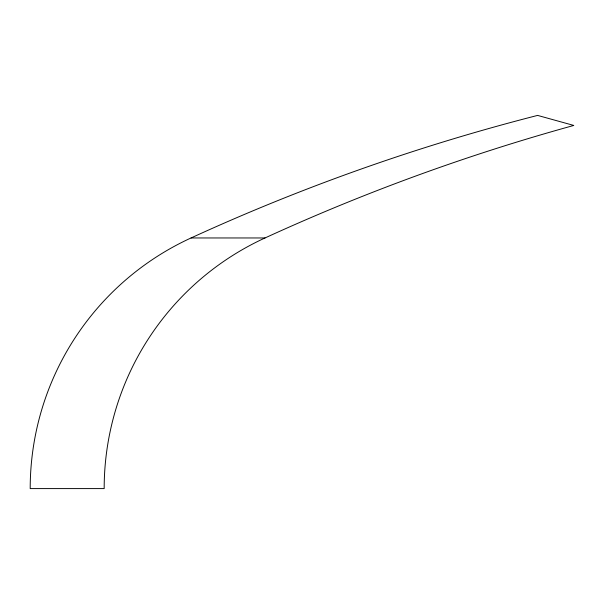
<?xml version="1.0" encoding="UTF-8"?>
<svg xmlns="http://www.w3.org/2000/svg" width="604" height="604" viewBox="0 0 604 604"><rect width="100%" height="100%" fill="white"/><g stroke="black" fill="none" stroke-linecap="round" stroke-linejoin="round"><path stroke-width="0.91" d="M191.045 237.961L265.013 237.961A2049.893 2049.893 0 0 1 573.8 125.443L537.598 115.409A2049.893 2049.893 0 0 0 191.045 237.961A275.696 275.696 0 0 0 30.2 488.591L104.175 488.591A275.696 275.696 0 0 1 265.013 237.961"/></g></svg>
